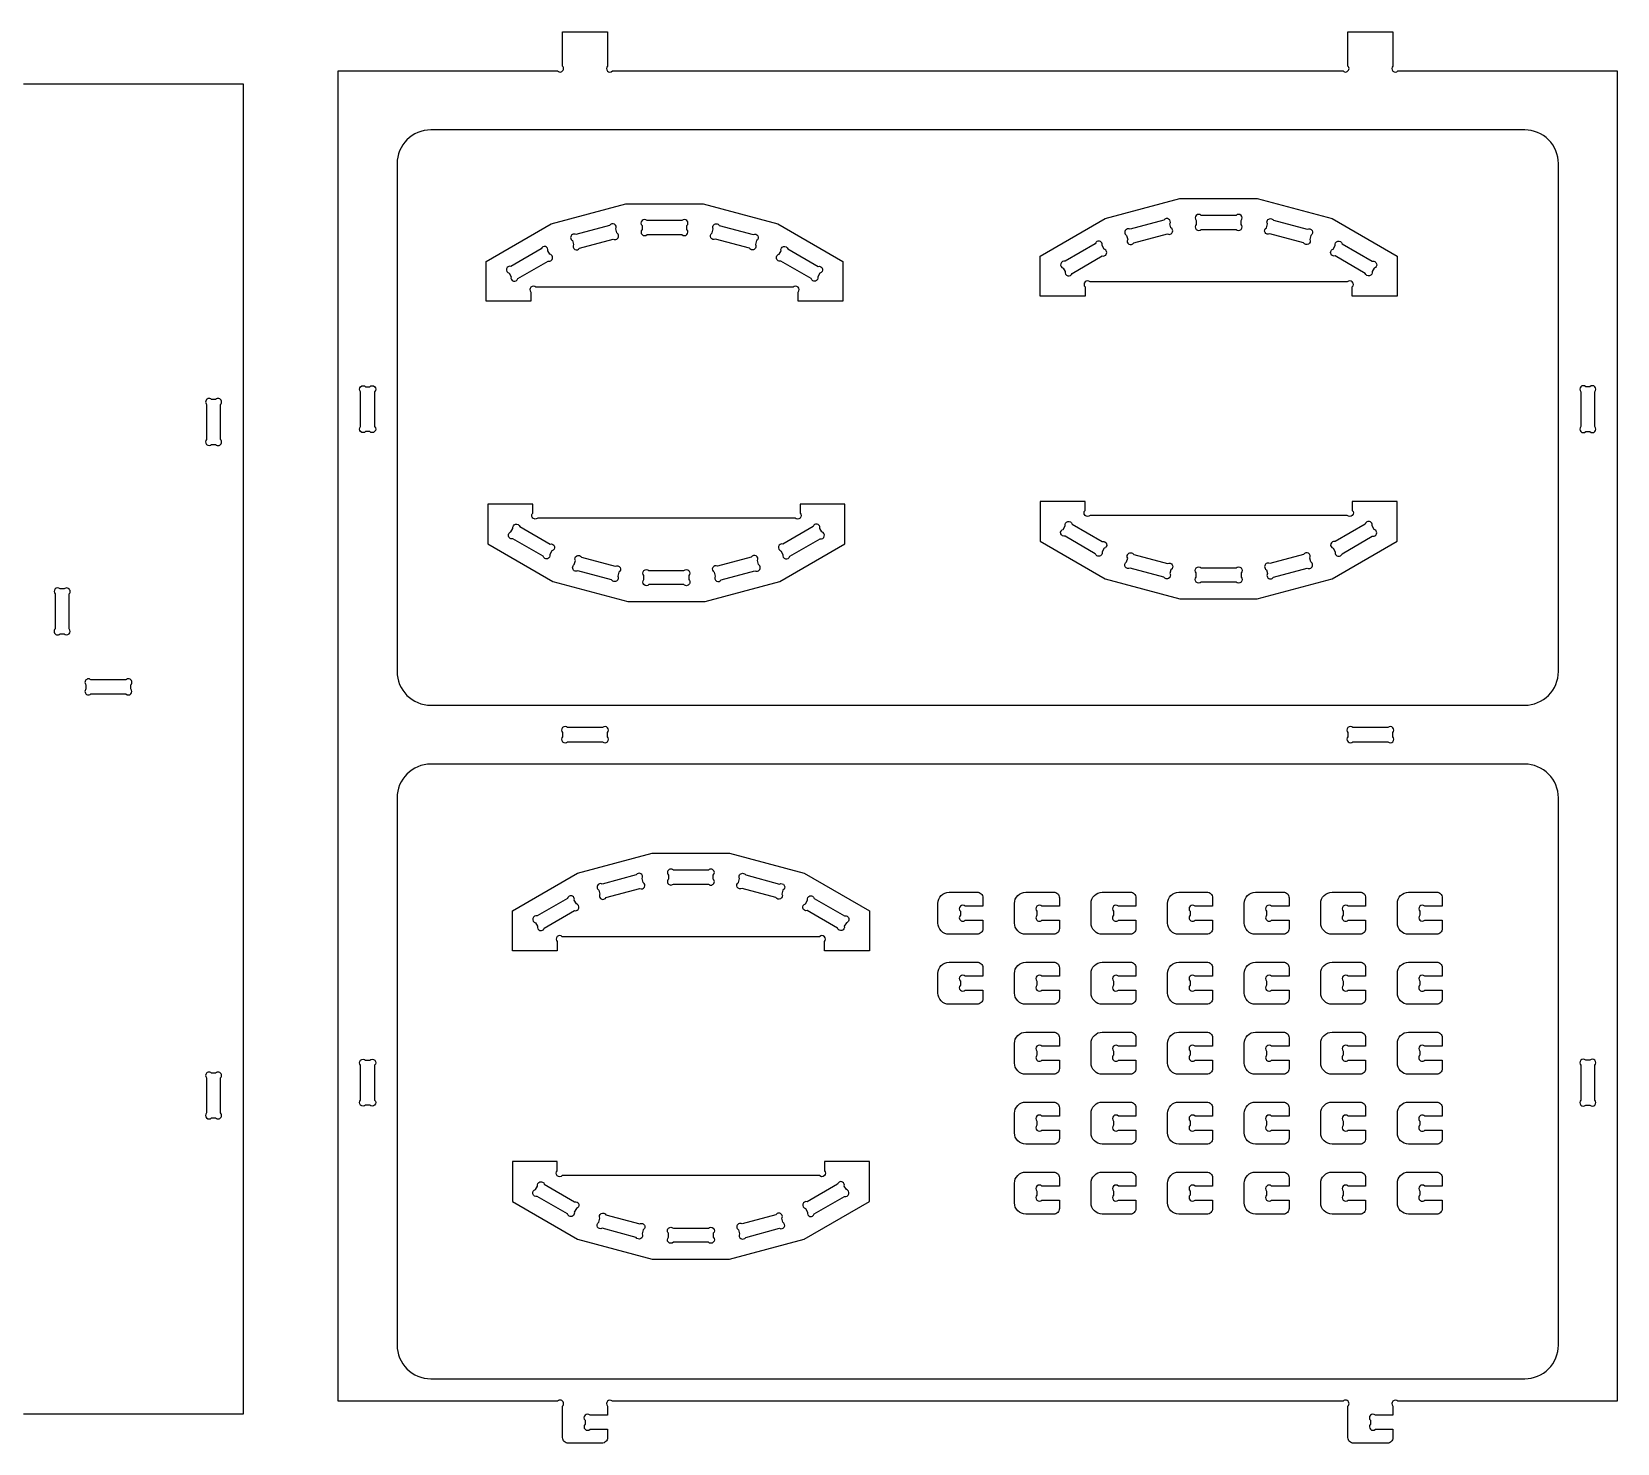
# Model space of a CAD drawing. Extents: x 2652.7 to 2745.6, y 2274 to 2345.8.
# Drawn here: x 2716.97 to 2745.23, y 2274.22 to 2299.37 of the extents above; entities that cross this region are included whole.
import ezdxf

# ---------------------------------------------------------------- set-up
doc = ezdxf.new("R2010")
doc.units = 0
doc.header["$MEASUREMENT"] = 0
doc.layers.add('LAYER1', color=18, linetype='CONTINUOUS')

msp = doc.modelspace()

# ---------------------------------------------------------------- linework, layer by layer
at = {"layer": 'LAYER1'}
for points in [[(2727.234, 2299.371), (2727.234, 2298.759, 1), (2727.323, 2298.671), (2740.346, 2298.671, 1), (2740.434, 2298.759), (2740.434, 2299.371), (2741.234, 2299.371), (2741.234, 2298.759, 1), (2741.323, 2298.671), (2745.234, 2298.671), (2745.234, 2274.971), (2741.323, 2274.971, 1), (2741.234, 2274.882), (2741.234, 2274.721), (2740.923, 2274.721, 1), (2740.834, 2274.632), (2740.834, 2274.559, 1), (2740.923, 2274.471), (2741.234, 2274.471), (2741.234, 2274.321, -0.414214), (2741.134, 2274.221), (2740.534, 2274.221, -0.414214), (2740.434, 2274.321), (2740.434, 2274.882, 1), (2740.346, 2274.971), (2727.323, 2274.971, 1), (2727.234, 2274.882), (2727.234, 2274.721), (2726.923, 2274.721, 1), (2726.834, 2274.632), (2726.834, 2274.559, 1), (2726.923, 2274.471), (2727.234, 2274.471), (2727.234, 2274.321, -0.414214), (2727.134, 2274.221), (2726.534, 2274.221, -0.414214), (2726.434, 2274.321), (2726.434, 2274.882, 1), (2726.346, 2274.971), (2722.434, 2274.971), (2722.434, 2298.671), (2726.346, 2298.671, 1), (2726.434, 2298.759), (2726.434, 2299.371)], [(2743.584, 2297.621), (2724.084, 2297.621, 0.414214), (2723.484, 2297.021), (2723.484, 2287.971, 0.414214), (2724.084, 2287.371), (2743.584, 2287.371, 0.414214), (2744.184, 2287.971), (2744.184, 2297.021, 0.414214)], [(2730.632, 2294.569), (2730.632, 2294.731, 1), (2730.543, 2294.819), (2725.957, 2294.819, 1), (2725.869, 2294.731), (2725.869, 2294.569), (2725.069, 2294.569), (2725.069, 2295.279), (2726.229, 2295.949), (2727.561, 2296.306), (2728.94, 2296.306), (2730.272, 2295.949), (2731.432, 2295.279), (2731.432, 2294.569)], [(2740.511, 2294.662), (2740.511, 2294.823, 1), (2740.422, 2294.912), (2735.836, 2294.912, 1), (2735.747, 2294.823), (2735.747, 2294.662), (2734.947, 2294.662), (2734.947, 2295.372), (2736.107, 2296.042), (2737.439, 2296.398), (2738.818, 2296.398), (2740.15, 2296.042), (2741.311, 2295.372), (2741.311, 2294.662)], [(2727.273, 2295.918), (2726.671, 2295.757, 1), (2726.609, 2295.648), (2726.628, 2295.578, 1), (2726.736, 2295.515), (2727.338, 2295.677, 1), (2727.4, 2295.785), (2727.382, 2295.856, 1)], [(2728.561, 2296.006), (2727.939, 2296.006, 1), (2727.85, 2295.917), (2727.85, 2295.844, 1), (2727.939, 2295.756), (2728.561, 2295.756, 1), (2728.65, 2295.844), (2728.65, 2295.917, 1)], [(2729.764, 2295.515), (2729.162, 2295.677, -1), (2729.1, 2295.785), (2729.119, 2295.856, -1), (2729.227, 2295.918), (2729.829, 2295.757, -1), (2729.891, 2295.648), (2729.873, 2295.578, -1)], [(2736.615, 2295.608), (2737.217, 2295.769, 1), (2737.279, 2295.878), (2737.26, 2295.948, 1), (2737.152, 2296.011), (2736.55, 2295.85, 1), (2736.488, 2295.741), (2736.507, 2295.671, 1)], [(2737.818, 2295.848), (2738.44, 2295.848, 1), (2738.529, 2295.937), (2738.529, 2296.01, 1), (2738.44, 2296.098), (2737.818, 2296.098, 1), (2737.729, 2296.01), (2737.729, 2295.937, 1)], [(2739.106, 2296.011), (2739.708, 2295.85, -1), (2739.77, 2295.741), (2739.751, 2295.671, -1), (2739.643, 2295.608), (2739.041, 2295.769, -1), (2738.979, 2295.878), (2738.998, 2295.948, -1)], [(2735.516, 2295.065), (2736.055, 2295.376, 1), (2736.087, 2295.497), (2736.051, 2295.56, 1), (2735.93, 2295.593), (2735.391, 2295.281, 1), (2735.358, 2295.16), (2735.395, 2295.097, 1)], [(2740.328, 2295.593), (2740.867, 2295.281, -1), (2740.9, 2295.16), (2740.863, 2295.097, -1), (2740.742, 2295.065), (2740.203, 2295.376, -1), (2740.17, 2295.497), (2740.207, 2295.56, -1)], [(2726.051, 2295.5), (2725.512, 2295.189, 1), (2725.479, 2295.068), (2725.516, 2295.005, 1), (2725.637, 2294.972), (2726.176, 2295.284, 1), (2726.209, 2295.405), (2726.172, 2295.468, 1)], [(2730.863, 2294.972), (2730.324, 2295.284, -1), (2730.292, 2295.405), (2730.328, 2295.468, -1), (2730.449, 2295.5), (2730.988, 2295.189, -1), (2731.021, 2295.068), (2730.984, 2295.005, -1)], [(2723.084, 2292.957), (2723.084, 2292.334, -1), (2722.996, 2292.246), (2722.923, 2292.246, -1), (2722.834, 2292.334), (2722.834, 2292.957, -1), (2722.923, 2293.046), (2722.996, 2293.046, -1)], [(2744.584, 2292.957), (2744.584, 2292.334, 1), (2744.673, 2292.246), (2744.746, 2292.246, 1), (2744.834, 2292.334), (2744.834, 2292.957, 1), (2744.746, 2293.046), (2744.673, 2293.046, 1)], [(2720.088, 2292.729), (2720.088, 2292.106, 1), (2720.176, 2292.017), (2720.249, 2292.017, 1), (2720.338, 2292.106), (2720.338, 2292.729, 1), (2720.249, 2292.817), (2720.176, 2292.817, 1)], [(2730.666, 2290.956), (2730.666, 2290.795, -1), (2730.577, 2290.706), (2725.992, 2290.706, -1), (2725.903, 2290.795), (2725.903, 2290.956), (2725.103, 2290.956), (2725.103, 2290.246), (2726.263, 2289.576), (2727.595, 2289.219), (2728.974, 2289.219), (2730.306, 2289.576), (2731.466, 2290.246), (2731.466, 2290.956)], [(2740.511, 2291.002), (2740.511, 2290.841, -1), (2740.422, 2290.752), (2735.836, 2290.752, -1), (2735.747, 2290.841), (2735.747, 2291.002), (2734.947, 2291.002), (2734.947, 2290.292), (2736.107, 2289.623), (2737.439, 2289.266), (2738.818, 2289.266), (2740.15, 2289.623), (2741.311, 2290.292), (2741.311, 2291.002)], [(2725.671, 2290.553), (2726.211, 2290.242, -1), (2726.243, 2290.121), (2726.207, 2290.058, -1), (2726.086, 2290.025), (2725.546, 2290.337, -1), (2725.514, 2290.458), (2725.55, 2290.521, -1)], [(2730.483, 2290.025), (2731.023, 2290.337, 1), (2731.055, 2290.458), (2731.019, 2290.521, 1), (2730.898, 2290.553), (2730.358, 2290.242, 1), (2730.326, 2290.121), (2730.362, 2290.058, 1)], [(2735.516, 2290.599), (2736.055, 2290.288, -1), (2736.087, 2290.167), (2736.051, 2290.104, -1), (2735.93, 2290.071), (2735.391, 2290.383, -1), (2735.358, 2290.504), (2735.395, 2290.567, -1)], [(2740.328, 2290.071), (2740.867, 2290.383, 1), (2740.9, 2290.504), (2740.863, 2290.567, 1), (2740.742, 2290.599), (2740.203, 2290.288, 1), (2740.17, 2290.167), (2740.207, 2290.104, 1)], [(2726.771, 2290.01), (2727.372, 2289.849, -1), (2727.435, 2289.74), (2727.416, 2289.67, -1), (2727.307, 2289.607), (2726.706, 2289.768, -1), (2726.643, 2289.877), (2726.662, 2289.947, -1)], [(2729.262, 2289.607), (2729.863, 2289.768, 1), (2729.926, 2289.877), (2729.907, 2289.947, 1), (2729.798, 2290.01), (2729.197, 2289.849, 1), (2729.134, 2289.74), (2729.153, 2289.67, 1)], [(2736.615, 2290.056), (2737.217, 2289.895, -1), (2737.279, 2289.786), (2737.26, 2289.716, -1), (2737.152, 2289.653), (2736.55, 2289.815, -1), (2736.488, 2289.923), (2736.507, 2289.993, -1)], [(2739.106, 2289.653), (2739.708, 2289.815, 1), (2739.77, 2289.923), (2739.751, 2289.993, 1), (2739.643, 2290.056), (2739.041, 2289.895, 1), (2738.979, 2289.786), (2738.998, 2289.716, 1)], [(2727.973, 2289.769), (2728.596, 2289.769, -1), (2728.685, 2289.681), (2728.685, 2289.608, -1), (2728.596, 2289.519), (2727.973, 2289.519, -1), (2727.885, 2289.608), (2727.885, 2289.681, -1)], [(2737.818, 2289.816), (2738.44, 2289.816, -1), (2738.529, 2289.727), (2738.529, 2289.654, -1), (2738.44, 2289.566), (2737.818, 2289.566, -1), (2737.729, 2289.654), (2737.729, 2289.727, -1)], [(2717.638, 2288.731), (2717.638, 2289.354, 1), (2717.549, 2289.442), (2717.476, 2289.442, 1), (2717.388, 2289.354), (2717.388, 2288.731, 1), (2717.476, 2288.642), (2717.549, 2288.642, 1)], [(2718.026, 2287.572), (2718.649, 2287.572, 1), (2718.738, 2287.661), (2718.738, 2287.734, 1), (2718.649, 2287.822), (2718.026, 2287.822, 1), (2717.938, 2287.734), (2717.938, 2287.661, 1)], [(2726.523, 2286.721), (2727.146, 2286.721, 1), (2727.234, 2286.809), (2727.234, 2286.882, 1), (2727.146, 2286.971), (2726.523, 2286.971, 1), (2726.434, 2286.882), (2726.434, 2286.809, 1)], [(2740.523, 2286.721), (2741.146, 2286.721, 1), (2741.234, 2286.809), (2741.234, 2286.882, 1), (2741.146, 2286.971), (2740.523, 2286.971, 1), (2740.434, 2286.882), (2740.434, 2286.809, 1)], [(2743.584, 2286.321), (2724.084, 2286.321, 0.414214), (2723.484, 2285.721), (2723.484, 2275.971, 0.414214), (2724.084, 2275.371), (2743.584, 2275.371, 0.414214), (2744.184, 2275.971), (2744.184, 2285.721, 0.414214)], [(2731.102, 2282.997), (2731.102, 2283.159, 1), (2731.014, 2283.247), (2726.428, 2283.247, 1), (2726.339, 2283.159), (2726.339, 2282.997), (2725.539, 2282.997), (2725.539, 2283.707), (2726.699, 2284.377), (2728.031, 2284.734), (2729.41, 2284.734), (2730.742, 2284.377), (2731.902, 2283.707), (2731.902, 2282.997)], [(2727.744, 2284.346), (2727.142, 2284.185, 1), (2727.08, 2284.076), (2727.098, 2284.006, 1), (2727.207, 2283.943), (2727.809, 2284.105, 1), (2727.871, 2284.213), (2727.852, 2284.283, 1)], [(2729.032, 2284.434), (2728.409, 2284.434, 1), (2728.321, 2284.345), (2728.321, 2284.272, 1), (2728.409, 2284.184), (2729.032, 2284.184, 1), (2729.121, 2284.272), (2729.121, 2284.345, 1)], [(2730.235, 2283.943), (2729.633, 2284.105, -1), (2729.571, 2284.213), (2729.589, 2284.283, -1), (2729.698, 2284.346), (2730.3, 2284.185, -1), (2730.362, 2284.076), (2730.343, 2284.006, -1)], [(2726.108, 2283.4), (2726.647, 2283.711, 1), (2726.679, 2283.833), (2726.643, 2283.896, 1), (2726.522, 2283.928), (2725.983, 2283.617, 1), (2725.95, 2283.496), (2725.987, 2283.433, 1)], [(2730.92, 2283.928), (2731.459, 2283.617, -1), (2731.492, 2283.496), (2731.455, 2283.433, -1), (2731.334, 2283.4), (2730.795, 2283.711, -1), (2730.762, 2283.833), (2730.799, 2283.896, -1)], [(2733.824, 2283.29), (2733.324, 2283.29, -0.414214), (2733.124, 2283.49), (2733.124, 2283.84, -0.414214), (2733.324, 2284.04), (2733.824, 2284.04, -0.414214), (2733.924, 2283.94), (2733.924, 2283.79), (2733.613, 2283.79, 1), (2733.524, 2283.701), (2733.524, 2283.628, 1), (2733.613, 2283.54), (2733.924, 2283.54), (2733.924, 2283.39, -0.414214)], [(2735.189, 2283.29), (2734.689, 2283.29, -0.414214), (2734.489, 2283.49), (2734.489, 2283.84, -0.414214), (2734.689, 2284.04), (2735.189, 2284.04, -0.414214), (2735.289, 2283.94), (2735.289, 2283.79), (2734.978, 2283.79, 1), (2734.889, 2283.701), (2734.889, 2283.628, 1), (2734.978, 2283.54), (2735.289, 2283.54), (2735.289, 2283.39, -0.414214)], [(2736.554, 2283.29), (2736.054, 2283.29, -0.414214), (2735.854, 2283.49), (2735.854, 2283.84, -0.414214), (2736.054, 2284.04), (2736.554, 2284.04, -0.414214), (2736.654, 2283.94), (2736.654, 2283.79), (2736.343, 2283.79, 1), (2736.254, 2283.701), (2736.254, 2283.628, 1), (2736.343, 2283.54), (2736.654, 2283.54), (2736.654, 2283.39, -0.414214)], [(2737.919, 2283.29), (2737.419, 2283.29, -0.414214), (2737.219, 2283.49), (2737.219, 2283.84, -0.414214), (2737.419, 2284.04), (2737.919, 2284.04, -0.414214), (2738.019, 2283.94), (2738.019, 2283.79), (2737.708, 2283.79, 1), (2737.619, 2283.701), (2737.619, 2283.628, 1), (2737.708, 2283.54), (2738.019, 2283.54), (2738.019, 2283.39, -0.414214)], [(2739.284, 2283.29), (2738.784, 2283.29, -0.414214), (2738.584, 2283.49), (2738.584, 2283.84, -0.414214), (2738.784, 2284.04), (2739.284, 2284.04, -0.414214), (2739.384, 2283.94), (2739.384, 2283.79), (2739.073, 2283.79, 1), (2738.984, 2283.701), (2738.984, 2283.628, 1), (2739.073, 2283.54), (2739.384, 2283.54), (2739.384, 2283.39, -0.414214)], [(2740.649, 2283.29), (2740.149, 2283.29, -0.414214), (2739.949, 2283.49), (2739.949, 2283.84, -0.414214), (2740.149, 2284.04), (2740.649, 2284.04, -0.414214), (2740.749, 2283.94), (2740.749, 2283.79), (2740.438, 2283.79, 1), (2740.349, 2283.701), (2740.349, 2283.628, 1), (2740.438, 2283.54), (2740.749, 2283.54), (2740.749, 2283.39, -0.414214)], [(2742.014, 2283.29), (2741.514, 2283.29, -0.414214), (2741.314, 2283.49), (2741.314, 2283.84, -0.414214), (2741.514, 2284.04), (2742.014, 2284.04, -0.414214), (2742.114, 2283.94), (2742.114, 2283.79), (2741.802, 2283.79, 1), (2741.714, 2283.701), (2741.714, 2283.628, 1), (2741.802, 2283.54), (2742.114, 2283.54), (2742.114, 2283.39, -0.414214)], [(2733.824, 2282.043), (2733.324, 2282.043, -0.414214), (2733.124, 2282.243), (2733.124, 2282.593, -0.414214), (2733.324, 2282.793), (2733.824, 2282.793, -0.414214), (2733.924, 2282.693), (2733.924, 2282.543), (2733.613, 2282.543, 1), (2733.524, 2282.455), (2733.524, 2282.382, 1), (2733.613, 2282.293), (2733.924, 2282.293), (2733.924, 2282.143, -0.414214)], [(2735.189, 2282.043), (2734.689, 2282.043, -0.414214), (2734.489, 2282.243), (2734.489, 2282.593, -0.414214), (2734.689, 2282.793), (2735.189, 2282.793, -0.414214), (2735.289, 2282.693), (2735.289, 2282.543), (2734.978, 2282.543, 1), (2734.889, 2282.455), (2734.889, 2282.382, 1), (2734.978, 2282.293), (2735.289, 2282.293), (2735.289, 2282.143, -0.414214)], [(2736.554, 2282.043), (2736.054, 2282.043, -0.414214), (2735.854, 2282.243), (2735.854, 2282.593, -0.414214), (2736.054, 2282.793), (2736.554, 2282.793, -0.414214), (2736.654, 2282.693), (2736.654, 2282.543), (2736.343, 2282.543, 1), (2736.254, 2282.455), (2736.254, 2282.382, 1), (2736.343, 2282.293), (2736.654, 2282.293), (2736.654, 2282.143, -0.414214)], [(2737.919, 2282.043), (2737.419, 2282.043, -0.414214), (2737.219, 2282.243), (2737.219, 2282.593, -0.414214), (2737.419, 2282.793), (2737.919, 2282.793, -0.414214), (2738.019, 2282.693), (2738.019, 2282.543), (2737.708, 2282.543, 1), (2737.619, 2282.455), (2737.619, 2282.382, 1), (2737.708, 2282.293), (2738.019, 2282.293), (2738.019, 2282.143, -0.414214)], [(2739.284, 2282.043), (2738.784, 2282.043, -0.414214), (2738.584, 2282.243), (2738.584, 2282.593, -0.414214), (2738.784, 2282.793), (2739.284, 2282.793, -0.414214), (2739.384, 2282.693), (2739.384, 2282.543), (2739.073, 2282.543, 1), (2738.984, 2282.455), (2738.984, 2282.382, 1), (2739.073, 2282.293), (2739.384, 2282.293), (2739.384, 2282.143, -0.414214)], [(2740.649, 2282.043), (2740.149, 2282.043, -0.414214), (2739.949, 2282.243), (2739.949, 2282.593, -0.414214), (2740.149, 2282.793), (2740.649, 2282.793, -0.414214), (2740.749, 2282.693), (2740.749, 2282.543), (2740.438, 2282.543, 1), (2740.349, 2282.455), (2740.349, 2282.382, 1), (2740.438, 2282.293), (2740.749, 2282.293), (2740.749, 2282.143, -0.414214)], [(2742.014, 2282.043), (2741.514, 2282.043, -0.414214), (2741.314, 2282.243), (2741.314, 2282.593, -0.414214), (2741.514, 2282.793), (2742.014, 2282.793, -0.414214), (2742.114, 2282.693), (2742.114, 2282.543), (2741.802, 2282.543, 1), (2741.714, 2282.455), (2741.714, 2282.382, 1), (2741.802, 2282.293), (2742.114, 2282.293), (2742.114, 2282.143, -0.414214)], [(2735.189, 2280.796), (2734.689, 2280.796, -0.414214), (2734.489, 2280.996), (2734.489, 2281.346, -0.414214), (2734.689, 2281.546), (2735.189, 2281.546, -0.414214), (2735.289, 2281.446), (2735.289, 2281.296), (2734.978, 2281.296, 1), (2734.889, 2281.208), (2734.889, 2281.135, 1), (2734.978, 2281.046), (2735.289, 2281.046), (2735.289, 2280.896, -0.414214)], [(2736.554, 2280.796), (2736.054, 2280.796, -0.414214), (2735.854, 2280.996), (2735.854, 2281.346, -0.414214), (2736.054, 2281.546), (2736.554, 2281.546, -0.414214), (2736.654, 2281.446), (2736.654, 2281.296), (2736.343, 2281.296, 1), (2736.254, 2281.208), (2736.254, 2281.135, 1), (2736.343, 2281.046), (2736.654, 2281.046), (2736.654, 2280.896, -0.414214)], [(2737.919, 2280.796), (2737.419, 2280.796, -0.414214), (2737.219, 2280.996), (2737.219, 2281.346, -0.414214), (2737.419, 2281.546), (2737.919, 2281.546, -0.414214), (2738.019, 2281.446), (2738.019, 2281.296), (2737.708, 2281.296, 1), (2737.619, 2281.208), (2737.619, 2281.135, 1), (2737.708, 2281.046), (2738.019, 2281.046), (2738.019, 2280.896, -0.414214)], [(2739.284, 2280.796), (2738.784, 2280.796, -0.414214), (2738.584, 2280.996), (2738.584, 2281.346, -0.414214), (2738.784, 2281.546), (2739.284, 2281.546, -0.414214), (2739.384, 2281.446), (2739.384, 2281.296), (2739.073, 2281.296, 1), (2738.984, 2281.208), (2738.984, 2281.135, 1), (2739.073, 2281.046), (2739.384, 2281.046), (2739.384, 2280.896, -0.414214)], [(2740.649, 2280.796), (2740.149, 2280.796, -0.414214), (2739.949, 2280.996), (2739.949, 2281.346, -0.414214), (2740.149, 2281.546), (2740.649, 2281.546, -0.414214), (2740.749, 2281.446), (2740.749, 2281.296), (2740.438, 2281.296, 1), (2740.349, 2281.208), (2740.349, 2281.135, 1), (2740.438, 2281.046), (2740.749, 2281.046), (2740.749, 2280.896, -0.414214)], [(2742.014, 2280.796), (2741.514, 2280.796, -0.414214), (2741.314, 2280.996), (2741.314, 2281.346, -0.414214), (2741.514, 2281.546), (2742.014, 2281.546, -0.414214), (2742.114, 2281.446), (2742.114, 2281.296), (2741.802, 2281.296, 1), (2741.714, 2281.208), (2741.714, 2281.135, 1), (2741.802, 2281.046), (2742.114, 2281.046), (2742.114, 2280.896, -0.414214)], [(2723.084, 2280.957), (2723.084, 2280.334, -1), (2722.996, 2280.246), (2722.923, 2280.246, -1), (2722.834, 2280.334), (2722.834, 2280.957, -1), (2722.923, 2281.046), (2722.996, 2281.046, -1)], [(2744.584, 2280.957), (2744.584, 2280.334, 1), (2744.673, 2280.246), (2744.746, 2280.246, 1), (2744.834, 2280.334), (2744.834, 2280.957, 1), (2744.746, 2281.046), (2744.673, 2281.046, 1)], [(2720.088, 2280.729), (2720.088, 2280.106, 1), (2720.176, 2280.017), (2720.249, 2280.017, 1), (2720.338, 2280.106), (2720.338, 2280.729, 1), (2720.249, 2280.817), (2720.176, 2280.817, 1)], [(2735.189, 2279.55), (2734.689, 2279.55, -0.414214), (2734.489, 2279.75), (2734.489, 2280.1, -0.414214), (2734.689, 2280.3), (2735.189, 2280.3, -0.414214), (2735.289, 2280.2), (2735.289, 2280.05), (2734.978, 2280.05, 1), (2734.889, 2279.961), (2734.889, 2279.888, 1), (2734.978, 2279.8), (2735.289, 2279.8), (2735.289, 2279.65, -0.414214)], [(2736.554, 2279.55), (2736.054, 2279.55, -0.414214), (2735.854, 2279.75), (2735.854, 2280.1, -0.414214), (2736.054, 2280.3), (2736.554, 2280.3, -0.414214), (2736.654, 2280.2), (2736.654, 2280.05), (2736.343, 2280.05, 1), (2736.254, 2279.961), (2736.254, 2279.888, 1), (2736.343, 2279.8), (2736.654, 2279.8), (2736.654, 2279.65, -0.414214)], [(2737.919, 2279.55), (2737.419, 2279.55, -0.414214), (2737.219, 2279.75), (2737.219, 2280.1, -0.414214), (2737.419, 2280.3), (2737.919, 2280.3, -0.414214), (2738.019, 2280.2), (2738.019, 2280.05), (2737.708, 2280.05, 1), (2737.619, 2279.961), (2737.619, 2279.888, 1), (2737.708, 2279.8), (2738.019, 2279.8), (2738.019, 2279.65, -0.414214)], [(2739.284, 2279.55), (2738.784, 2279.55, -0.414214), (2738.584, 2279.75), (2738.584, 2280.1, -0.414214), (2738.784, 2280.3), (2739.284, 2280.3, -0.414214), (2739.384, 2280.2), (2739.384, 2280.05), (2739.073, 2280.05, 1), (2738.984, 2279.961), (2738.984, 2279.888, 1), (2739.073, 2279.8), (2739.384, 2279.8), (2739.384, 2279.65, -0.414214)], [(2740.649, 2279.55), (2740.149, 2279.55, -0.414214), (2739.949, 2279.75), (2739.949, 2280.1, -0.414214), (2740.149, 2280.3), (2740.649, 2280.3, -0.414214), (2740.749, 2280.2), (2740.749, 2280.05), (2740.438, 2280.05, 1), (2740.349, 2279.961), (2740.349, 2279.888, 1), (2740.438, 2279.8), (2740.749, 2279.8), (2740.749, 2279.65, -0.414214)], [(2742.014, 2279.55), (2741.514, 2279.55, -0.414214), (2741.314, 2279.75), (2741.314, 2280.1, -0.414214), (2741.514, 2280.3), (2742.014, 2280.3, -0.414214), (2742.114, 2280.2), (2742.114, 2280.05), (2741.802, 2280.05, 1), (2741.714, 2279.961), (2741.714, 2279.888, 1), (2741.802, 2279.8), (2742.114, 2279.8), (2742.114, 2279.65, -0.414214)], [(2731.102, 2279.239), (2731.102, 2279.077, -1), (2731.014, 2278.989), (2726.428, 2278.989, -1), (2726.339, 2279.077), (2726.339, 2279.239), (2725.539, 2279.239), (2725.539, 2278.529), (2726.699, 2277.859), (2728.031, 2277.502), (2729.41, 2277.502), (2730.742, 2277.859), (2731.902, 2278.529), (2731.902, 2279.239)], [(2726.108, 2278.836), (2726.647, 2278.524, -1), (2726.679, 2278.403), (2726.643, 2278.34, -1), (2726.522, 2278.308), (2725.983, 2278.619, -1), (2725.95, 2278.74), (2725.987, 2278.803, -1)], [(2730.92, 2278.308), (2731.459, 2278.619, 1), (2731.492, 2278.74), (2731.455, 2278.803, 1), (2731.334, 2278.836), (2730.795, 2278.524, 1), (2730.762, 2278.403), (2730.799, 2278.34, 1)], [(2735.189, 2278.303), (2734.689, 2278.303, -0.414214), (2734.489, 2278.503), (2734.489, 2278.853, -0.414214), (2734.689, 2279.053), (2735.189, 2279.053, -0.414214), (2735.289, 2278.953), (2735.289, 2278.803), (2734.978, 2278.803, 1), (2734.889, 2278.715), (2734.889, 2278.642, 1), (2734.978, 2278.553), (2735.289, 2278.553), (2735.289, 2278.403, -0.414214)], [(2736.554, 2278.303), (2736.054, 2278.303, -0.414214), (2735.854, 2278.503), (2735.854, 2278.853, -0.414214), (2736.054, 2279.053), (2736.554, 2279.053, -0.414214), (2736.654, 2278.953), (2736.654, 2278.803), (2736.343, 2278.803, 1), (2736.254, 2278.715), (2736.254, 2278.642, 1), (2736.343, 2278.553), (2736.654, 2278.553), (2736.654, 2278.403, -0.414214)], [(2737.919, 2278.303), (2737.419, 2278.303, -0.414214), (2737.219, 2278.503), (2737.219, 2278.853, -0.414214), (2737.419, 2279.053), (2737.919, 2279.053, -0.414214), (2738.019, 2278.953), (2738.019, 2278.803), (2737.708, 2278.803, 1), (2737.619, 2278.715), (2737.619, 2278.642, 1), (2737.708, 2278.553), (2738.019, 2278.553), (2738.019, 2278.403, -0.414214)], [(2739.284, 2278.303), (2738.784, 2278.303, -0.414214), (2738.584, 2278.503), (2738.584, 2278.853, -0.414214), (2738.784, 2279.053), (2739.284, 2279.053, -0.414214), (2739.384, 2278.953), (2739.384, 2278.803), (2739.073, 2278.803, 1), (2738.984, 2278.715), (2738.984, 2278.642, 1), (2739.073, 2278.553), (2739.384, 2278.553), (2739.384, 2278.403, -0.414214)], [(2740.649, 2278.303), (2740.149, 2278.303, -0.414214), (2739.949, 2278.503), (2739.949, 2278.853, -0.414214), (2740.149, 2279.053), (2740.649, 2279.053, -0.414214), (2740.749, 2278.953), (2740.749, 2278.803), (2740.438, 2278.803, 1), (2740.349, 2278.715), (2740.349, 2278.642, 1), (2740.438, 2278.553), (2740.749, 2278.553), (2740.749, 2278.403, -0.414214)], [(2742.014, 2278.303), (2741.514, 2278.303, -0.414214), (2741.314, 2278.503), (2741.314, 2278.853, -0.414214), (2741.514, 2279.053), (2742.014, 2279.053, -0.414214), (2742.114, 2278.953), (2742.114, 2278.803), (2741.802, 2278.803, 1), (2741.714, 2278.715), (2741.714, 2278.642, 1), (2741.802, 2278.553), (2742.114, 2278.553), (2742.114, 2278.403, -0.414214)], [(2727.207, 2278.292), (2727.809, 2278.131, -1), (2727.871, 2278.023), (2727.852, 2277.952, -1), (2727.744, 2277.89), (2727.142, 2278.051, -1), (2727.08, 2278.159), (2727.098, 2278.23, -1)], [(2729.698, 2277.89), (2730.3, 2278.051, 1), (2730.362, 2278.159), (2730.343, 2278.23, 1), (2730.235, 2278.292), (2729.633, 2278.131, 1), (2729.571, 2278.023), (2729.589, 2277.952, 1)], [(2728.409, 2278.052), (2729.032, 2278.052, -1), (2729.121, 2277.963), (2729.121, 2277.891, -1), (2729.032, 2277.802), (2728.409, 2277.802, -1), (2728.321, 2277.891), (2728.321, 2277.963, -1)]]:
    msp.add_lwpolyline(points, format="xyb", close=True, dxfattribs=at)
msp.add_lwpolyline([(2716.826, 2298.442), (2720.738, 2298.442), (2720.738, 2274.742), (2716.826, 2274.742, 1)], format="xyb", dxfattribs=at)

doc.saveas('drawing.dxf')
